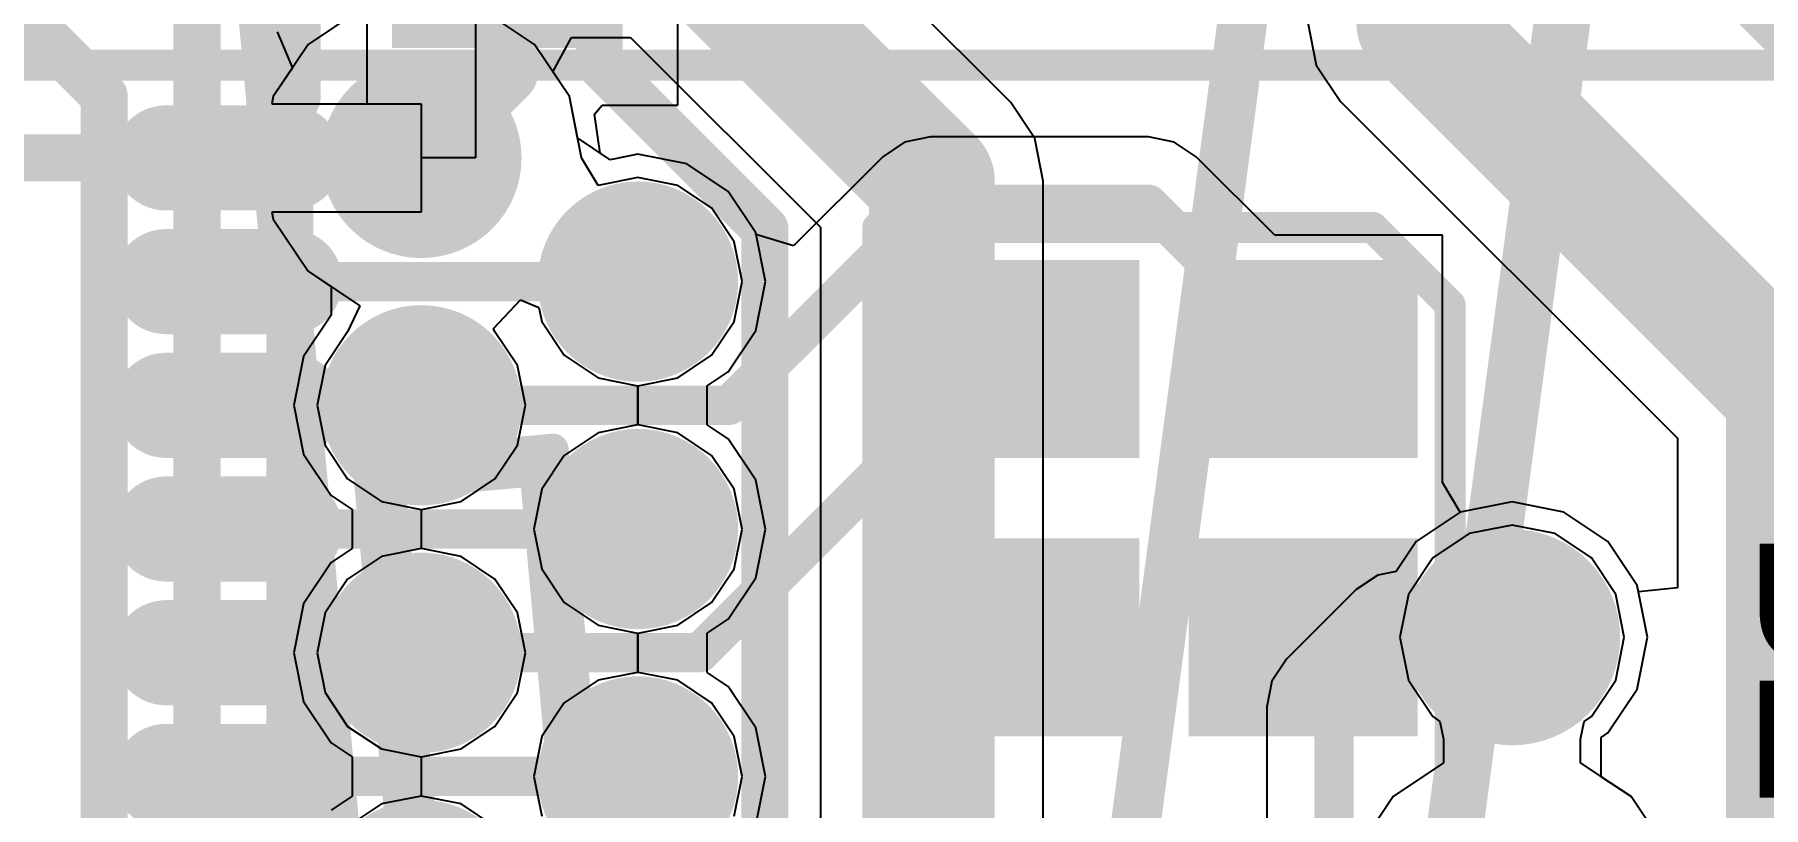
# Model space of a CAD drawing. Header units: millimetres. Extents: x 6 to 417, y 41 to 311.
# Drawn here: x 106.78 to 112.36, y 97.6 to 100.1 of the extents above; entities that cross this region are included whole.
import ezdxf

# ---------------------------------------------------------------- set-up
doc = ezdxf.new("R2010")
doc.units = ezdxf.units.MM
for name, color, linetype in [('BottomLayer', 5, 'Continuous'), ('BottomOverlay', 54, 'Continuous'), ('BottomPaste', 16, 'Continuous'), ('BottomSolder', 6, 'Continuous'), ('DrillDrawing', 1, 'Continuous'), ('KeepOutLayer', 6, 'Continuous'), ('Mechanical2', 216, 'Continuous'), ('Mechanical4', 56, 'Continuous'), ('MidLayer1', 16, 'Continuous'), ('MidLayer2', 76, 'Continuous'), ('MultiLayer', 9, 'Continuous'), ('TopLayer', 1, 'Continuous'), ('TopOverlay', 2, 'Continuous')]:
    doc.layers.add(name, color=color, linetype=linetype)

msp = doc.modelspace()

# ---------------------------------------------------------------- linework, layer by layer
at = {"layer": 'BottomLayer'}
for p, q in [((108.85399108, 99.87097628), (108.85399108, 100.1499775)), ((108.58471806, 99.84135479999999), (108.60902586, 99.87097628)), ((108.60902586, 99.87097628), (108.85399108, 99.87097628)), ((108.6033515, 99.71572893999999), (108.58471806, 99.84135479999999)), ((109.58666424, 99.75111113999999), (109.51604462, 99.70392301999999)), ((109.66996862, 99.76768209999999), (109.58666424, 99.75111113999999)), ((110.37500658, 99.76768209999999), (109.66996862, 99.76768209999999)), ((110.45831096, 99.75111113999999), (110.37500658, 99.76768209999999)), ((110.52893058, 99.70392301999999), (110.45831096, 99.75111113999999)), ((108.63566792, 99.69413639999999), (108.6033515, 99.71572893999999)), ((108.72498956, 99.7119037), (108.63566792, 99.69413639999999)), ((108.88262196, 99.6805474), (108.72498956, 99.7119037)), ((109.01625644, 99.59125623999999), (108.88262196, 99.6805474)), ((109.51604462, 99.70392301999999), (109.22804164, 99.41592003999999)), ((110.78284168, 99.45001445999999), (110.52893058, 99.70392301999999)), ((109.1055476, 99.45762176), (109.01625644, 99.59125623999999)), ((109.10651026, 99.4527856), (109.1055476, 99.45762176)), ((109.22804164, 99.41592003999999), (109.10651026, 99.4527856)), ((111.32498944, 99.45001445999999), (110.78284168, 99.45001445999999)), ((111.32499198, 98.6500186), (111.32498944, 99.45001699999999)), ((111.32498944, 99.45001699999999), (111.32498944, 99.45001445999999)), ((111.32499198, 98.65001606), (111.32499198, 98.6500186)), ((111.32499198, 98.6500186), (111.32499198, 98.6500186)), ((111.32499198, 98.6500186), (111.32499198, 98.6500186)), ((111.38245948, 98.55449936), (111.32499198, 98.65001606)), ((111.32499198, 98.65001606), (111.32499198, 98.65001606)), ((111.55000042, 98.5878267), (111.38245948, 98.55449936)), ((111.7175439, 98.55449936), (111.55000042, 98.5878267)), ((111.8595807, 98.45959479999999), (111.7175439, 98.55449936)), ((111.95448526, 98.31755799999999), (111.8595807, 98.45959479999999)), ((111.9878126, 98.15001452), (111.95448526, 98.31755799999999)), ((111.95448526, 97.98247104), (111.9878126, 98.15001452)), ((111.8595807, 97.84043424), (111.95448526, 97.98247104)), ((111.83805928, 97.8260553), (111.8595807, 97.84043424)), ((111.83805928, 97.69905276), (111.83805928, 97.8260553)), ((111.93455388, 97.63457486), (111.83805928, 97.69905276)), ((112.05244798, 97.45813883999999), (111.93455388, 97.63457486))]:
    msp.add_line(p, q, dxfattribs=at)
for points, const_width in [([(108.29999168, 99.97499182), (108.29999168, 100.32497588)], 0.2032), ([(108.02499096, 99.69999109999999), (108.29999168, 99.97499182)], 0.2032), ([(107.59998292, 99.69998856), (107.19998372, 99.69998856)], 0.1999996), ([(106.67972822, 99.69999109999999), (108.02499096, 99.69999109999999)], 0.1524), ([(108.02498842, 99.69998856), (108.02499096, 99.69999109999999)], 0.1524), ([(109.01995976, 98.89999016), (109.66996862, 99.54999902)], 0.127), ([(109.66996862, 99.54999902), (110.37500658, 99.54999902)], 0.127), ([(110.37500658, 99.54999902), (110.87499034, 99.05001526)], 0.127), ([(107.59998292, 99.29998936), (107.19998372, 99.29998936)], 0.1999996), ([(107.42497946, 99.29998936), (108.72498956, 99.29998936)], 0.127), ([(108.9249663, 98.09998922), (109.87499234, 99.05001526)], 0.127), ([(109.87499234, 99.05001526), (109.97499214, 99.05001526)], 0.127), ([(107.59998292, 98.89999016), (107.19998372, 98.89999016)], 0.1999996), ([(107.42497946, 98.89999016), (108.02497826, 98.89999016)], 0.127), ([(108.02497826, 98.89999016), (109.01995976, 98.89999016)], 0.127), ([(107.59998292, 98.49999095999999), (107.19998372, 98.49999095999999)], 0.1999996), ([(107.42497946, 98.49999095999999), (108.72498956, 98.49999095999999)], 0.127), ([(107.59998292, 98.09999176), (107.19998372, 98.09999176)], 0.1999996), ([(110.87499034, 98.15001452), (111.55000042, 98.15001452)], 0.127), ([(107.42497946, 98.09998922), (108.02497826, 98.09998922)], 0.127), ([(108.02497826, 98.09998922), (108.9249663, 98.09998922)], 0.127), ([(107.59998292, 97.69999256), (107.19998372, 97.69999256)], 0.1999996), ([(107.42497946, 97.69999256), (108.77498438, 97.69999256)], 0.127)]:
    msp.add_lwpolyline(points, dxfattribs=dict(at, const_width=const_width))
for points, const_width in [([(108.24919168, 99.97499182, 1), (108.35079168, 99.97499182, 1)], 0.1016), ([(108.24919168, 99.97499182, 1), (108.35079168, 99.97499182, 1)], 0.1016), ([(107.89798842, 99.69998856, 1), (108.15198842, 99.69998856, 1)], 0.254), ([(107.14998382, 99.69998856, 1), (107.24998362, 99.69998856, 1)], 0.0999998), ([(107.54998302, 99.69998856, 1), (107.64998282, 99.69998856, 1)], 0.0999998), ([(107.97419096, 99.69999109999999, 1), (108.07579096, 99.69999109999999, 1)], 0.1016), ([(107.98688842, 99.69998856, 1), (108.06308842, 99.69998856, 1)], 0.07619999999999999), ([(107.98689096, 99.69999109999999, 1), (108.06309096, 99.69999109999999, 1)], 0.07619999999999999), ([(107.98689096, 99.69999109999999, 1), (108.06309096, 99.69999109999999, 1)], 0.07619999999999999), ([(109.63821862, 99.54999902, 1), (109.70171862, 99.54999902, 1)], 0.0635), ([(109.63821862, 99.54999902, 1), (109.70171862, 99.54999902, 1)], 0.0635), ([(110.34325658, 99.54999902, 1), (110.40675658, 99.54999902, 1)], 0.0635), ([(110.34325658, 99.54999902, 1), (110.40675658, 99.54999902, 1)], 0.0635), ([(108.59798956, 99.29998936, 1), (108.85198956, 99.29998936, 1)], 0.254), ([(107.14998382, 99.29998936, 1), (107.24998362, 99.29998936, 1)], 0.0999998), ([(107.54998302, 99.29998936, 1), (107.64998282, 99.29998936, 1)], 0.0999998), ([(107.39322946, 99.29998936, 1), (107.45672946, 99.29998936, 1)], 0.0635), ([(108.69323956, 99.29998936, 1), (108.75673956, 99.29998936, 1)], 0.0635), ([(107.89797826, 98.89999016, 1), (108.15197826, 98.89999016, 1)], 0.254), ([(109.84324234, 99.05001526, 1), (109.90674234, 99.05001526, 1)], 0.0635), ([(109.84324234, 99.05001526, 1), (109.90674234, 99.05001526, 1)], 0.0635), ([(109.94324214, 99.05001526, 1), (110.00674214, 99.05001526, 1)], 0.0635), ([(110.84324034, 99.05001526, 1), (110.90674034, 99.05001526, 1)], 0.0635), ([(107.14998382, 98.89999016, 1), (107.24998362, 98.89999016, 1)], 0.0999998), ([(107.39322946, 98.89999016, 1), (107.45672946, 98.89999016, 1)], 0.0635), ([(107.54998302, 98.89999016, 1), (107.64998282, 98.89999016, 1)], 0.0999998), ([(107.99322826, 98.89999016, 1), (108.05672826, 98.89999016, 1)], 0.0635), ([(107.99322826, 98.89999016, 1), (108.05672826, 98.89999016, 1)], 0.0635), ([(108.98820976, 98.89999016, 1), (109.05170976, 98.89999016, 1)], 0.0635), ([(108.98820976, 98.89999016, 1), (109.05170976, 98.89999016, 1)], 0.0635), ([(108.59798956, 98.49999095999999, 1), (108.85198956, 98.49999095999999, 1)], 0.254), ([(107.14998382, 98.49999095999999, 1), (107.24998362, 98.49999095999999, 1)], 0.0999998), ([(107.39322946, 98.49999095999999, 1), (107.45672946, 98.49999095999999, 1)], 0.0635), ([(107.54998302, 98.49999095999999, 1), (107.64998282, 98.49999095999999, 1)], 0.0999998), ([(108.69323956, 98.49999095999999, 1), (108.75673956, 98.49999095999999, 1)], 0.0635), ([(111.41030042, 98.15001452, 1), (111.68970042, 98.15001452, 1)], 0.2794), ([(107.89797826, 98.09998922, 1), (108.15197826, 98.09998922, 1)], 0.254), ([(107.14998382, 98.09999176, 1), (107.24998362, 98.09999176, 1)], 0.0999998), ([(107.54998302, 98.09999176, 1), (107.64998282, 98.09999176, 1)], 0.0999998), ([(110.84324034, 98.15001452, 1), (110.90674034, 98.15001452, 1)], 0.0635), ([(111.51825042, 98.15001452, 1), (111.58175042, 98.15001452, 1)], 0.0635), ([(107.39322946, 98.09998922, 1), (107.45672946, 98.09998922, 1)], 0.0635), ([(107.99322826, 98.09998922, 1), (108.05672826, 98.09998922, 1)], 0.0635), ([(107.99322826, 98.09998922, 1), (108.05672826, 98.09998922, 1)], 0.0635), ([(108.8932163, 98.09998922, 1), (108.9567163, 98.09998922, 1)], 0.0635), ([(108.8932163, 98.09998922, 1), (108.9567163, 98.09998922, 1)], 0.0635), ([(108.59798702, 97.69999256, 1), (108.85198702, 97.69999256, 1)], 0.254), ([(107.14998382, 97.69999256, 1), (107.24998362, 97.69999256, 1)], 0.0999998), ([(107.54998302, 97.69999256, 1), (107.64998282, 97.69999256, 1)], 0.0999998), ([(107.39322946, 97.69999256, 1), (107.45672946, 97.69999256, 1)], 0.0635), ([(108.74323438, 97.69999256, 1), (108.80673438, 97.69999256, 1)], 0.0635)]:
    msp.add_lwpolyline(points, format="xyb", close=True, dxfattribs=dict(at, const_width=const_width))
for points in [[(109.67499274, 99.30001476), (109.67499274, 98.80001576), (110.27499154, 99.30001476), (110.27499154, 98.80001576)], [(110.57499094, 99.30001476), (110.57499094, 98.80001576), (111.17498974, 99.30001476), (111.17498974, 98.80001576)], [(109.67499274, 98.40001402), (109.67499274, 97.90001502), (110.27499154, 98.40001402), (110.27499154, 97.90001502)], [(110.57499094, 98.40001402), (110.57499094, 97.90001502), (111.17498974, 98.40001402), (111.17498974, 97.90001502)]]:
    msp.add_solid(points, dxfattribs=at)
at = {"layer": 'BottomOverlay'}
for points, const_width in [([(107.59998292, 99.89998815999999), (107.59998292, 100.6999891)], 0.1999996), ([(109.49999182, 95.92501516), (109.49999182, 99.47501568)], 0.0999998), ([(109.49999182, 99.47501568), (111.02499258, 99.47501568)], 0.0999998), ([(111.02499258, 99.47501568), (111.09999116, 99.47501568)], 0.0999998), ([(111.09999116, 99.47501568), (111.34999066, 99.22501618)], 0.0999998), ([(111.34999066, 95.92501516), (111.34999066, 99.22501618)], 0.0999998)]:
    msp.add_lwpolyline(points, dxfattribs=dict(at, const_width=const_width))
for points, const_width in [([(107.54998302, 99.89998815999999, 1), (107.64998282, 99.89998815999999, 1)], 0.0999998), ([(109.47499314, 99.47501568, 1), (109.5249905, 99.47501568, 1)], 0.0499999), ([(109.47499314, 99.47501568, 1), (109.5249905, 99.47501568, 1)], 0.0499999), ([(110.9999939, 99.47501568, 1), (111.04999126, 99.47501568, 1)], 0.0499999), ([(110.9999939, 99.47501568, 1), (111.04999126, 99.47501568, 1)], 0.0499999), ([(111.07499248, 99.47501568, 1), (111.12498984, 99.47501568, 1)], 0.0499999), ([(111.07499248, 99.47501568, 1), (111.12498984, 99.47501568, 1)], 0.0499999), ([(111.32499198, 99.22501618, 1), (111.37498934, 99.22501618, 1)], 0.0499999), ([(111.32499198, 99.22501618, 1), (111.37498934, 99.22501618, 1)], 0.0499999)]:
    msp.add_lwpolyline(points, format="xyb", close=True, dxfattribs=dict(at, const_width=const_width))
at = {"layer": 'BottomPaste', "const_width": 0.0999998}
for points in [[(107.59998292, 99.69998856), (107.19998372, 99.69998856)], [(107.59998292, 99.29998936), (107.19998372, 99.29998936)], [(107.59998292, 98.89999016), (107.19998372, 98.89999016)], [(107.59998292, 98.49999095999999), (107.19998372, 98.49999095999999)], [(107.59998292, 98.09999176), (107.19998372, 98.09999176)], [(107.59998292, 97.69999256), (107.19998372, 97.69999256)]]:
    msp.add_lwpolyline(points, dxfattribs=at)
at = {"layer": 'BottomPaste', "const_width": 0.0499999}
for points in [[(107.17498504, 99.69998856, 1), (107.2249824, 99.69998856, 1)], [(107.57498424, 99.69998856, 1), (107.6249816, 99.69998856, 1)], [(107.17498504, 99.29998936, 1), (107.2249824, 99.29998936, 1)], [(107.57498424, 99.29998936, 1), (107.6249816, 99.29998936, 1)], [(107.17498504, 98.89999016, 1), (107.2249824, 98.89999016, 1)], [(107.57498424, 98.89999016, 1), (107.6249816, 98.89999016, 1)], [(107.17498504, 98.49999095999999, 1), (107.2249824, 98.49999095999999, 1)], [(107.57498424, 98.49999095999999, 1), (107.6249816, 98.49999095999999, 1)], [(107.17498504, 98.09999176, 1), (107.2249824, 98.09999176, 1)], [(107.57498424, 98.09999176, 1), (107.6249816, 98.09999176, 1)], [(107.17498504, 97.69999256, 1), (107.2249824, 97.69999256, 1)], [(107.57498424, 97.69999256, 1), (107.6249816, 97.69999256, 1)]]:
    msp.add_lwpolyline(points, format="xyb", close=True, dxfattribs=at)
at = {"layer": 'BottomPaste'}
for points in [[(109.72499264, 99.25001486), (109.72499264, 98.85001566), (110.22499164, 99.25001486), (110.22499164, 98.85001566)], [(110.62499084, 99.25001486), (110.62499084, 98.85001566), (111.12498984, 99.25001486), (111.12498984, 98.85001566)], [(109.72499264, 98.35001412), (109.72499264, 97.95001492), (110.22499164, 98.35001412), (110.22499164, 97.95001492)], [(110.62499084, 98.35001412), (110.62499084, 97.95001492), (111.12498984, 98.35001412), (111.12498984, 97.95001492)]]:
    msp.add_solid(points, dxfattribs=at)
at = {"layer": 'BottomSolder'}
for points, const_width in [([(107.86298976, 99.69998856, 1), (108.18698708, 99.69998856, 1)], 0.32399986), ([(107.11498516, 99.69998856, 1), (107.28498228, 99.69998856, 1)], 0.16999966), ([(107.51498436, 99.69998856, 1), (107.68498148, 99.69998856, 1)], 0.16999966), ([(108.5629909, 99.29998936, 1), (108.88698822, 99.29998936, 1)], 0.32399986), ([(107.11498516, 99.29998936, 1), (107.28498228, 99.29998936, 1)], 0.16999966), ([(107.51498436, 99.29998936, 1), (107.68498148, 99.29998936, 1)], 0.16999966), ([(107.8629796, 98.89999016, 1), (108.18697692, 98.89999016, 1)], 0.32399986), ([(107.11498516, 98.89999016, 1), (107.28498228, 98.89999016, 1)], 0.16999966), ([(107.51498436, 98.89999016, 1), (107.68498148, 98.89999016, 1)], 0.16999966), ([(108.5629909, 98.49999095999999, 1), (108.88698822, 98.49999095999999, 1)], 0.32399986), ([(107.11498516, 98.49999095999999, 1), (107.28498228, 98.49999095999999, 1)], 0.16999966), ([(107.51498436, 98.49999095999999, 1), (107.68498148, 98.49999095999999, 1)], 0.16999966), ([(111.37530176, 98.15001452, 1), (111.72469908, 98.15001452, 1)], 0.34939986), ([(107.8629796, 98.09998922, 1), (108.18697692, 98.09998922, 1)], 0.32399986), ([(107.11498516, 98.09999176, 1), (107.28498228, 98.09999176, 1)], 0.16999966), ([(107.51498436, 98.09999176, 1), (107.68498148, 98.09999176, 1)], 0.16999966), ([(108.56298836, 97.69999256, 1), (108.88698568, 97.69999256, 1)], 0.32399986), ([(107.11498516, 97.69999256, 1), (107.28498228, 97.69999256, 1)], 0.16999966), ([(107.51498436, 97.69999256, 1), (107.68498148, 97.69999256, 1)], 0.16999966), ([(107.8629796, 97.29998828, 1), (108.18697692, 97.29998828, 1)], 0.32399986)]:
    msp.add_lwpolyline(points, format="xyb", close=True, dxfattribs=dict(at, const_width=const_width))
at = {"layer": 'BottomSolder', "const_width": 0.33999932}
for points in [[(107.59998292, 99.69998856), (107.19998372, 99.69998856)], [(107.59998292, 99.29998936), (107.19998372, 99.29998936)], [(107.59998292, 98.89999016), (107.19998372, 98.89999016)], [(107.59998292, 98.49999095999999), (107.19998372, 98.49999095999999)], [(107.59998292, 98.09999176), (107.19998372, 98.09999176)], [(107.59998292, 97.69999256), (107.19998372, 97.69999256)]]:
    msp.add_lwpolyline(points, dxfattribs=at)
at = {"layer": 'BottomSolder'}
for points in [[(108.66999094, 100.05497642), (108.66999094, 100.59497534), (107.92999242, 100.05497642), (107.92999242, 100.59497534)], [(109.60499288, 99.37001461999999), (109.60499288, 98.7300159), (110.3449914, 99.37001461999999), (110.3449914, 98.7300159)], [(110.50499108, 99.37001461999999), (110.50499108, 98.7300159), (111.2449896, 99.37001461999999), (111.2449896, 98.7300159)], [(109.60499288, 98.47001388), (109.60499288, 97.83001515999999), (110.3449914, 98.47001388), (110.3449914, 97.83001515999999)], [(110.50499108, 98.47001388), (110.50499108, 97.83001515999999), (111.2449896, 98.47001388), (111.2449896, 97.83001515999999)]]:
    msp.add_solid(points, dxfattribs=at)
at = {"layer": 'DrillDrawing', "const_width": 0.0999998}
for points in [[(119.98573666, 98.99999758, -39.99635117031188), (119.98573666, 101.00000374)], [(119.98186824, 99.00000012, -39.98872022724051), (119.98186824, 101.0000012)]]:
    msp.add_lwpolyline(points, format="xyb", dxfattribs=at)
at = {"layer": 'DrillDrawing', "const_width": 0.1524}
for points in [[(107.94878842, 99.69998856, 1), (108.10118842, 99.69998856, 1)], [(108.64878956, 99.29998936, 1), (108.80118956, 99.29998936, 1)], [(107.94877826, 98.89999016, 1), (108.10117826, 98.89999016, 1)], [(108.64878956, 98.49999095999999, 1), (108.80118956, 98.49999095999999, 1)], [(111.47380042, 98.15001452, 1), (111.62620042, 98.15001452, 1)], [(107.94877826, 98.09998922, 1), (108.10117826, 98.09998922, 1)], [(108.64878702, 97.69999256, 1), (108.80118702, 97.69999256, 1)]]:
    msp.add_lwpolyline(points, format="xyb", close=True, dxfattribs=at)
at = {"layer": 'KeepOutLayer', "const_width": 0.0999998}
msp.add_lwpolyline([(119.98573666, 98.99999758, -39.99635117031188), (119.98573666, 101.00000374)], format="xyb", dxfattribs=at)
at = {"layer": 'Mechanical2', "const_width": 0.0999998}
msp.add_lwpolyline([(105.0800032, 100.00000066), (122.54687708, 100.00000066)], dxfattribs=at)
at = {"layer": 'Mechanical4', "const_width": 0.0999998}
for points in [[(111.27552294, 96.54086864), (113.17474698, 110.8525342)], [(111.20199502, 96.61421876), (113.07337812, 110.7160981)], [(110.13797378, 95.8400801), (112.04305506, 110.19589594)], [(110.0810219, 95.87062868), (111.97506434, 110.14325952)], [(106.86915126, 107.16315118), (107.8756669, 96.2092945)], [(107.8532387, 98.70406725999999), (108.45078386, 98.75829879999999)], [(108.3923029, 98.68814146), (108.45078386, 98.75829879999999)], [(108.45078386, 98.75829879999999), (108.75810608, 95.37221464)], [(107.8532387, 98.70406725999999), (107.92339604, 98.64558376)], [(107.8532387, 98.70406725999999), (108.09729206, 96.01508609999999)], [(107.92339604, 98.64558376), (108.3923029, 98.68814146)], [(108.3923029, 98.68814146), (108.69962258, 95.30205984)], [(107.92339604, 98.64558376), (108.1674494, 95.95660514)], [(109.13261892, 98.44245996), (109.13262146, 98.44245996)], [(109.13262146, 98.44246249999999), (109.132624, 98.44246249999999)], [(109.13262146, 98.44245996), (109.13262146, 98.44246249999999)], [(109.132624, 98.44246249999999), (109.13262654, 98.44246249999999)], [(109.13262654, 98.44246503999999), (109.13262908, 98.44246503999999)], [(109.13262654, 98.44246249999999), (109.13262654, 98.44246503999999)], [(109.13262908, 98.44246503999999), (109.13263162, 98.44246503999999)], [(109.13263162, 98.44246758), (109.13263416, 98.44246758)], [(109.13263162, 98.44246503999999), (109.13263162, 98.44246758)], [(109.13263416, 98.44246758), (109.1326367, 98.44246758)], [(109.1326367, 98.44247012), (109.13263924, 98.44247012)], [(109.1326367, 98.44246758), (109.1326367, 98.44247012)], [(109.13263924, 98.44247012), (109.13264178, 98.44247012)], [(109.13264178, 98.44247265999999), (109.13264432, 98.44247265999999)], [(109.13264178, 98.44247012), (109.13264178, 98.44247265999999)], [(109.13264432, 98.44247265999999), (109.13264686, 98.44247519999999)], [(109.13264686, 98.44247519999999), (109.1326494, 98.44247519999999)], [(109.1326494, 98.44247519999999), (109.13265194, 98.44247774)], [(109.13265194, 98.44247774), (109.13265448, 98.44247774)], [(109.13265448, 98.44248028), (109.13265702, 98.44248028)], [(109.13265448, 98.44247774), (109.13265448, 98.44248028)], [(109.13265702, 98.44248028), (109.13265956, 98.44248028)], [(109.13265956, 98.44248282), (109.1326621, 98.44248282)], [(109.13265956, 98.44248028), (109.13265956, 98.44248282)], [(109.1326621, 98.44248282), (109.13266464, 98.44248282)], [(109.13266464, 98.44248535999999), (109.13266718, 98.44248535999999)], [(109.13266464, 98.44248282), (109.13266464, 98.44248535999999)], [(109.13266718, 98.44248535999999), (109.13266972, 98.44248535999999)], [(109.13266972, 98.44248789999999), (109.13267226, 98.44248789999999)], [(109.13266972, 98.44248535999999), (109.13266972, 98.44248789999999)], [(109.13267226, 98.44249044), (109.1326748, 98.44249044)], [(109.13267226, 98.44248789999999), (109.13267226, 98.44249044)], [(109.1326748, 98.44249044), (109.13267734, 98.44249044)], [(109.13267734, 98.44249298), (109.13267988, 98.44249298)], [(109.13267734, 98.44249044), (109.13267734, 98.44249298)], [(109.13267988, 98.44249298), (109.13268242, 98.44249298)], [(109.13268242, 98.44249552), (109.13268496, 98.44249552)], [(109.13268242, 98.44249298), (109.13268242, 98.44249552)], [(109.13268496, 98.44249552), (109.1326875, 98.44249552)], [(109.1326875, 98.44249805999999), (109.13269004, 98.44249805999999)], [(109.1326875, 98.44249552), (109.1326875, 98.44249805999999)], [(109.13269004, 98.44249805999999), (109.13269258, 98.44250059999999)], [(109.13269258, 98.44250059999999), (109.13269512, 98.44250059999999)], [(109.13269512, 98.44250059999999), (109.13269766, 98.44250314)], [(109.13269766, 98.44250314), (109.1327002, 98.44250314)], [(109.1327002, 98.44250568), (109.13270274, 98.44250568)], [(109.1327002, 98.44250314), (109.1327002, 98.44250568)]]:
    msp.add_lwpolyline(points, dxfattribs=at)
at = {"layer": 'Mechanical4', "const_width": 0.0499999}
for points in [[(108.42578518, 98.75829879999999, 1), (108.47578254, 98.75829879999999, 1)], [(108.42578518, 98.75829879999999, 1), (108.47578254, 98.75829879999999, 1)], [(108.42578518, 98.75829879999999, 1), (108.47578254, 98.75829879999999, 1)], [(107.82824002, 98.70406725999999, 1), (107.87823738, 98.70406725999999, 1)], [(107.82824002, 98.70406725999999, 1), (107.87823738, 98.70406725999999, 1)], [(107.82824002, 98.70406725999999, 1), (107.87823738, 98.70406725999999, 1)], [(108.36730422, 98.68814146, 1), (108.41730158, 98.68814146, 1)], [(108.36730422, 98.68814146, 1), (108.41730158, 98.68814146, 1)], [(108.36730422, 98.68814146, 1), (108.41730158, 98.68814146, 1)], [(107.89839736, 98.64558376, 1), (107.94839472, 98.64558376, 1)], [(107.89839736, 98.64558376, 1), (107.94839472, 98.64558376, 1)], [(107.89839736, 98.64558376, 1), (107.94839472, 98.64558376, 1)], [(109.10762024, 98.44245996, 1), (109.1576176, 98.44245996, 1)], [(109.10762278, 98.44246249999999, 1), (109.15762014, 98.44246249999999, 1)], [(109.10762278, 98.44246249999999, 1), (109.15762014, 98.44246249999999, 1)], [(109.10762278, 98.44245996, 1), (109.15762014, 98.44245996, 1)], [(109.10762278, 98.44245996, 1), (109.15762014, 98.44245996, 1)], [(109.10762532, 98.44246249999999, 1), (109.15762268, 98.44246249999999, 1)], [(109.10762532, 98.44246249999999, 1), (109.15762268, 98.44246249999999, 1)], [(109.10762786, 98.44246503999999, 1), (109.15762522, 98.44246503999999, 1)], [(109.10762786, 98.44246503999999, 1), (109.15762522, 98.44246503999999, 1)], [(109.10762786, 98.44246249999999, 1), (109.15762522, 98.44246249999999, 1)], [(109.10762786, 98.44246249999999, 1), (109.15762522, 98.44246249999999, 1)], [(109.1076304, 98.44246503999999, 1), (109.15762776, 98.44246503999999, 1)], [(109.1076304, 98.44246503999999, 1), (109.15762776, 98.44246503999999, 1)], [(109.10763294, 98.44246758, 1), (109.1576303, 98.44246758, 1)], [(109.10763294, 98.44246758, 1), (109.1576303, 98.44246758, 1)], [(109.10763294, 98.44246503999999, 1), (109.1576303, 98.44246503999999, 1)], [(109.10763294, 98.44246503999999, 1), (109.1576303, 98.44246503999999, 1)], [(109.10763548, 98.44246758, 1), (109.15763284, 98.44246758, 1)], [(109.10763548, 98.44246758, 1), (109.15763284, 98.44246758, 1)], [(109.10763802, 98.44247012, 1), (109.15763538, 98.44247012, 1)], [(109.10763802, 98.44247012, 1), (109.15763538, 98.44247012, 1)], [(109.10763802, 98.44246758, 1), (109.15763538, 98.44246758, 1)], [(109.10763802, 98.44246758, 1), (109.15763538, 98.44246758, 1)], [(109.10764056, 98.44247012, 1), (109.15763792, 98.44247012, 1)], [(109.10764056, 98.44247012, 1), (109.15763792, 98.44247012, 1)], [(109.1076431, 98.44247265999999, 1), (109.15764046, 98.44247265999999, 1)], [(109.1076431, 98.44247265999999, 1), (109.15764046, 98.44247265999999, 1)], [(109.1076431, 98.44247012, 1), (109.15764046, 98.44247012, 1)], [(109.1076431, 98.44247012, 1), (109.15764046, 98.44247012, 1)], [(109.10764564, 98.44247265999999, 1), (109.157643, 98.44247265999999, 1)], [(109.10764564, 98.44247265999999, 1), (109.157643, 98.44247265999999, 1)], [(109.10764818, 98.44247519999999, 1), (109.15764554, 98.44247519999999, 1)], [(109.10764818, 98.44247519999999, 1), (109.15764554, 98.44247519999999, 1)], [(109.10765072, 98.44247519999999, 1), (109.15764808, 98.44247519999999, 1)], [(109.10765072, 98.44247519999999, 1), (109.15764808, 98.44247519999999, 1)], [(109.10765326, 98.44247774, 1), (109.15765062, 98.44247774, 1)], [(109.10765326, 98.44247774, 1), (109.15765062, 98.44247774, 1)], [(109.1076558, 98.44248028, 1), (109.15765316, 98.44248028, 1)], [(109.1076558, 98.44248028, 1), (109.15765316, 98.44248028, 1)], [(109.1076558, 98.44247774, 1), (109.15765316, 98.44247774, 1)], [(109.1076558, 98.44247774, 1), (109.15765316, 98.44247774, 1)], [(109.10765834, 98.44248028, 1), (109.1576557, 98.44248028, 1)], [(109.10765834, 98.44248028, 1), (109.1576557, 98.44248028, 1)], [(109.10766088, 98.44248282, 1), (109.15765824, 98.44248282, 1)], [(109.10766088, 98.44248282, 1), (109.15765824, 98.44248282, 1)], [(109.10766088, 98.44248028, 1), (109.15765824, 98.44248028, 1)], [(109.10766088, 98.44248028, 1), (109.15765824, 98.44248028, 1)], [(109.10766342, 98.44248282, 1), (109.15766078, 98.44248282, 1)], [(109.10766342, 98.44248282, 1), (109.15766078, 98.44248282, 1)], [(109.10766596, 98.44248535999999, 1), (109.15766332, 98.44248535999999, 1)], [(109.10766596, 98.44248535999999, 1), (109.15766332, 98.44248535999999, 1)], [(109.10766596, 98.44248282, 1), (109.15766332, 98.44248282, 1)], [(109.10766596, 98.44248282, 1), (109.15766332, 98.44248282, 1)], [(109.1076685, 98.44248535999999, 1), (109.15766586, 98.44248535999999, 1)], [(109.1076685, 98.44248535999999, 1), (109.15766586, 98.44248535999999, 1)], [(109.10767104, 98.44248789999999, 1), (109.1576684, 98.44248789999999, 1)], [(109.10767104, 98.44248789999999, 1), (109.1576684, 98.44248789999999, 1)], [(109.10767104, 98.44248535999999, 1), (109.1576684, 98.44248535999999, 1)], [(109.10767104, 98.44248535999999, 1), (109.1576684, 98.44248535999999, 1)], [(109.10767358, 98.44249044, 1), (109.15767094, 98.44249044, 1)], [(109.10767358, 98.44249044, 1), (109.15767094, 98.44249044, 1)], [(109.10767358, 98.44248789999999, 1), (109.15767094, 98.44248789999999, 1)], [(109.10767358, 98.44248789999999, 1), (109.15767094, 98.44248789999999, 1)], [(109.10767612, 98.44249044, 1), (109.15767348, 98.44249044, 1)], [(109.10767612, 98.44249044, 1), (109.15767348, 98.44249044, 1)], [(109.10767866, 98.44249298, 1), (109.15767602, 98.44249298, 1)], [(109.10767866, 98.44249298, 1), (109.15767602, 98.44249298, 1)], [(109.10767866, 98.44249044, 1), (109.15767602, 98.44249044, 1)], [(109.10767866, 98.44249044, 1), (109.15767602, 98.44249044, 1)], [(109.1076812, 98.44249298, 1), (109.15767856, 98.44249298, 1)], [(109.1076812, 98.44249298, 1), (109.15767856, 98.44249298, 1)], [(109.10768374, 98.44249552, 1), (109.1576811, 98.44249552, 1)], [(109.10768374, 98.44249552, 1), (109.1576811, 98.44249552, 1)], [(109.10768374, 98.44249298, 1), (109.1576811, 98.44249298, 1)], [(109.10768374, 98.44249298, 1), (109.1576811, 98.44249298, 1)], [(109.10768628, 98.44249552, 1), (109.15768364, 98.44249552, 1)], [(109.10768628, 98.44249552, 1), (109.15768364, 98.44249552, 1)], [(109.10768882, 98.44249805999999, 1), (109.15768618, 98.44249805999999, 1)], [(109.10768882, 98.44249805999999, 1), (109.15768618, 98.44249805999999, 1)], [(109.10768882, 98.44249552, 1), (109.15768618, 98.44249552, 1)], [(109.10768882, 98.44249552, 1), (109.15768618, 98.44249552, 1)], [(109.10769136, 98.44249805999999, 1), (109.15768872, 98.44249805999999, 1)], [(109.10769136, 98.44249805999999, 1), (109.15768872, 98.44249805999999, 1)], [(109.1076939, 98.44250059999999, 1), (109.15769126, 98.44250059999999, 1)], [(109.1076939, 98.44250059999999, 1), (109.15769126, 98.44250059999999, 1)], [(109.10769644, 98.44250059999999, 1), (109.1576938, 98.44250059999999, 1)], [(109.10769644, 98.44250059999999, 1), (109.1576938, 98.44250059999999, 1)], [(109.10769898, 98.44250314, 1), (109.15769634, 98.44250314, 1)], [(109.10769898, 98.44250314, 1), (109.15769634, 98.44250314, 1)], [(109.10770152, 98.44250568, 1), (109.15769888, 98.44250568, 1)], [(109.10770152, 98.44250568, 1), (109.15769888, 98.44250568, 1)], [(109.10770152, 98.44250314, 1), (109.15769888, 98.44250314, 1)], [(109.10770152, 98.44250314, 1), (109.15769888, 98.44250314, 1)], [(109.10770406, 98.44250568, 1), (109.15770142, 98.44250568, 1)]]:
    msp.add_lwpolyline(points, format="xyb", close=True, dxfattribs=at)
at = {"layer": 'MidLayer1'}
for p, q in [((107.84999004, 99.87498694), (107.84999004, 100.18313212)), ((108.1999868, 100.18313212), (108.1999868, 99.69998856)), ((107.82677698, 100.1785144), (107.65874074, 100.06623624)), ((108.3912361, 100.06623624), (108.22319986, 100.1785144)), ((107.65874074, 100.06623624), (107.54646258, 99.89819999999999)), ((108.50351426, 99.89819999999999), (108.3912361, 100.06623624)), ((107.54646258, 99.89819999999999), (107.54184486, 99.87498694)), ((107.54184486, 99.87498694), (107.84999004, 99.87498694)), ((108.54294014, 99.69999363999999), (108.50351426, 99.89819999999999)), ((108.1999868, 99.69998856), (108.02498842, 99.69998856)), ((108.02498842, 99.69998856), (108.02498842, 99.52499017999999)), ((108.54294014, 99.69999109999999), (108.54294268, 99.69999363999999)), ((108.54294268, 99.69999363999999), (108.54294014, 99.69999363999999)), ((108.59615314, 99.61103268), (108.54294014, 99.69999109999999)), ((108.72498956, 99.63665874), (108.59615568, 99.61103014)), ((108.85382852, 99.61103014), (108.72498956, 99.63665874)), ((108.59615568, 99.61103014), (108.59615314, 99.61103268)), ((108.59615314, 99.61103268), (108.59615314, 99.61103268)), ((108.96305106, 99.53805086), (108.85382852, 99.61103014)), ((108.02498842, 99.52499017999999), (107.54184486, 99.52499017999999)), ((107.54184486, 99.52499017999999), (107.54646258, 99.50177712)), ((109.03603034, 99.42882832), (108.96305106, 99.53805086)), ((107.54646258, 99.50177712), (107.65874074, 99.33374088)), ((109.06165894, 99.29998936), (109.03603034, 99.42882832)), ((107.65874074, 99.33374088), (107.82677444, 99.22146271999999)), ((109.03603034, 99.17115039999999), (109.06165894, 99.29998936)), ((108.25805374, 99.1484936), (108.34545006, 99.24063971999999)), ((108.34545006, 99.24063971999999), (108.40503592, 99.21596108)), ((107.82677698, 99.22146271999999), (107.78691676, 99.13805165999999)), ((107.82677444, 99.22146271999999), (107.82677698, 99.22146271999999)), ((108.40503592, 99.21596108), (108.41394878, 99.17115039999999)), ((107.78691422, 99.13804911999999), (107.71393748, 99.02882912)), ((107.78691676, 99.13805165999999), (107.78691168, 99.13804911999999)), ((107.78691168, 99.13804911999999), (107.78691422, 99.13804911999999)), ((108.26303976, 99.13805165999999), (108.25805374, 99.1484936)), ((108.26304484, 99.13805165999999), (108.26303976, 99.13805165999999)), ((108.2630423, 99.13804911999999), (108.26304484, 99.13805165999999)), ((108.33601904, 99.02882912), (108.2630423, 99.13804911999999)), ((108.41394878, 99.17115039999999), (108.48692806, 99.06192786)), ((108.96305106, 99.06192786), (109.03603034, 99.17115039999999)), ((108.48692806, 99.06192786), (108.5961506, 98.98894858)), ((108.85382852, 98.98894858), (108.96305106, 99.06192786)), ((107.71393748, 99.02882912), (107.68830888, 98.89999016)), ((108.36164764, 98.89999016), (108.33601904, 99.02882912)), ((108.5961506, 98.98894858), (108.72413104, 98.96349015999999)), ((108.72413104, 98.96349015999999), (108.72413104, 98.83649016)), ((108.72584808, 98.96349015999999), (108.85382852, 98.98894858)), ((108.72584808, 98.83649016), (108.72584808, 98.96349015999999)), ((107.68830888, 98.89999016), (107.71393748, 98.77115119999999)), ((108.33601904, 98.77115119999999), (108.36164764, 98.89999016)), ((108.5961506, 98.81103173999999), (108.48692806, 98.73805245999999)), ((108.72413104, 98.83649016), (108.5961506, 98.81103173999999)), ((108.85382852, 98.81103173999999), (108.72584808, 98.83649016)), ((108.96305106, 98.73805245999999), (108.85382852, 98.81103173999999)), ((107.71393748, 98.77115119999999), (107.78691676, 98.66192866)), ((108.26303976, 98.66192866), (108.33601904, 98.77115119999999)), ((108.48692806, 98.73805245999999), (108.41394878, 98.62882992)), ((109.03603034, 98.62882992), (108.96305106, 98.73805245999999)), ((107.78691676, 98.66192866), (107.8961393, 98.58894937999999)), ((108.15381722, 98.58894937999999), (108.26303976, 98.66192866)), ((108.41394878, 98.62882992), (108.38832018, 98.49999095999999)), ((109.06165894, 98.49999095999999), (109.03603034, 98.62882992)), ((107.8961393, 98.58894937999999), (108.02412482, 98.56349096)), ((108.02412482, 98.56349096), (108.02412482, 98.43648841999999)), ((108.0258317, 98.56349096), (108.15381722, 98.58894937999999)), ((108.0258317, 98.43648841999999), (108.0258317, 98.56349096)), ((111.55000042, 98.51258173999999), (111.41125292, 98.4849821)), ((111.68874792, 98.4849821), (111.55000042, 98.51258173999999)), ((108.38832018, 98.49999095999999), (108.41394878, 98.371152)), ((109.03603034, 98.371152), (109.06165894, 98.49999095999999)), ((111.41125292, 98.4849821), (111.29362552, 98.40638942)), ((111.80637532, 98.40638942), (111.68874792, 98.4849821)), ((107.8961393, 98.41103), (107.78691676, 98.33805072)), ((108.02412482, 98.43648841999999), (107.8961393, 98.41103)), ((108.15381722, 98.41103), (108.0258317, 98.43648841999999)), ((108.26303976, 98.33805072), (108.15381722, 98.41103)), ((111.29362552, 98.40638942), (111.21503284, 98.28876202)), ((111.884968, 98.28876202), (111.80637532, 98.40638942)), ((107.78691676, 98.33805072), (107.71393748, 98.22882818)), ((108.33601904, 98.22882818), (108.26303976, 98.33805072)), ((108.41394878, 98.371152), (108.48692806, 98.26192945999999)), ((108.96305106, 98.26192945999999), (109.03603034, 98.371152)), ((111.21503284, 98.28876202), (111.1874332, 98.15001452)), ((111.91256764, 98.15001452), (111.884968, 98.28876202)), ((107.71393748, 98.22882818), (107.68830888, 98.09998922)), ((108.36164764, 98.09998922), (108.33601904, 98.22882818)), ((108.48692806, 98.26192945999999), (108.5961506, 98.18895017999999)), ((108.85382852, 98.18895017999999), (108.96305106, 98.26192945999999)), ((108.5961506, 98.18895017999999), (108.7241285, 98.16349176)), ((108.72584808, 98.16349176), (108.85382852, 98.18895017999999)), ((108.7241285, 98.16349176), (108.7241285, 98.03649175999999)), ((108.72584808, 98.03649175999999), (108.72584808, 98.16349176)), ((111.1874332, 98.15001452), (111.21503284, 98.01126701999999)), ((111.884968, 98.01126701999999), (111.91256764, 98.15001452)), ((107.68830888, 98.09998922), (107.71393748, 97.97115025999999)), ((108.33601904, 97.97115025999999), (108.36164764, 98.09998922)), ((108.59614806, 98.01103334), (108.48692552, 97.93805406)), ((108.7241285, 98.03649175999999), (108.59614806, 98.01103334)), ((108.85382598, 98.01103334), (108.72584808, 98.03649175999999)), ((108.96304852, 97.93805406), (108.85382598, 98.01103334)), ((111.21503284, 98.01126701999999), (111.29362552, 97.89363961999999)), ((111.80637532, 97.89363961999999), (111.884968, 98.01126701999999)), ((107.71393748, 97.97115025999999), (107.78691676, 97.86192772)), ((108.26303976, 97.86192772), (108.33601904, 97.97115025999999)), ((108.48692552, 97.93805406), (108.41394624, 97.82883152)), ((109.0360278, 97.82883152), (108.96304852, 97.93805406)), ((111.29362552, 97.89363961999999), (111.31688176, 97.8780999)), ((111.78310638, 97.87809227999999), (111.80637532, 97.89363961999999)), ((107.78691676, 97.86192772), (107.8961393, 97.78894844)), ((108.15381722, 97.78894844), (108.26303976, 97.86192772)), ((111.31688176, 97.8780999), (111.3283524, 97.82043428)), ((111.77164336, 97.82045968), (111.78310638, 97.87809227999999)), ((107.8961393, 97.78894844), (108.02412482, 97.76349001999999)), ((108.0258317, 97.76349001999999), (108.15381722, 97.78894844)), ((108.41394624, 97.82883152), (108.38831764, 97.69999256)), ((109.0616564, 97.69999256), (109.0360278, 97.82883152)), ((111.3283524, 97.82043428), (111.32835494, 97.74343671999999)), ((111.77164082, 97.74343164), (111.77164336, 97.82045968)), ((108.02412482, 97.76349001999999), (108.02412482, 97.63648748)), ((108.0258317, 97.63648748), (108.0258317, 97.76349001999999)), ((111.32835494, 97.74343671999999), (111.1654368, 97.63457486)), ((111.93455388, 97.63457486), (111.77164082, 97.74343164)), ((108.38831764, 97.69999256), (108.41394624, 97.57115359999999)), ((109.0360278, 97.57115359999999), (109.0616564, 97.69999256)), ((107.8961393, 97.61102905999999), (107.78691676, 97.53804978)), ((108.02412482, 97.63648748), (107.8961393, 97.61102905999999)), ((108.15381722, 97.61102905999999), (108.0258317, 97.63648748)), ((108.26303976, 97.53804978), (108.15381722, 97.61102905999999)), ((111.1654368, 97.63457486), (111.0475427, 97.45813883999999)), ((112.05244798, 97.45813883999999), (111.93455388, 97.63457486))]:
    msp.add_line(p, q, dxfattribs=at)
for points, const_width in [([(107.89798842, 99.69998856, 1), (108.15198842, 99.69998856, 1)], 0.254), ([(108.59798956, 99.29998936, 1), (108.85198956, 99.29998936, 1)], 0.254), ([(107.89797826, 98.89999016, 1), (108.15197826, 98.89999016, 1)], 0.254), ([(108.59798956, 98.49999095999999, 1), (108.85198956, 98.49999095999999, 1)], 0.254), ([(111.41030042, 98.15001452, 1), (111.68970042, 98.15001452, 1)], 0.2794), ([(107.89797826, 98.09998922, 1), (108.15197826, 98.09998922, 1)], 0.254), ([(108.59798702, 97.69999256, 1), (108.85198702, 97.69999256, 1)], 0.254)]:
    msp.add_lwpolyline(points, format="xyb", close=True, dxfattribs=dict(at, const_width=const_width))
at = {"layer": 'MidLayer2', "const_width": 0.1524}
for points in [[(108.60000124, 100.00508574), (108.60000124, 105.09999808)], [(105.7999916, 101.0999883), (106.99999936, 99.89998054)], [(107.29999876, 93.50001874), (107.29999876, 100.78398182)], [(107.6000007, 95.1749811), (107.6000007, 100.67501328)], [(108.60000124, 100.00508574), (109.1351894, 99.46989758)], [(106.99999936, 93.90000015999999), (106.99999936, 99.89998054)], [(109.1351894, 95.73517555999999), (109.1351894, 99.46989758)]]:
    msp.add_lwpolyline(points, dxfattribs=at)
at = {"layer": 'MidLayer2'}
for points, const_width in [([(108.56190124, 100.00508574, 1), (108.63810124, 100.00508574, 1)], 0.07619999999999999), ([(108.56190124, 100.00508574, 1), (108.63810124, 100.00508574, 1)], 0.07619999999999999), ([(106.96189936, 99.89998054, 1), (107.03809936, 99.89998054, 1)], 0.07619999999999999), ([(106.96189936, 99.89998054, 1), (107.03809936, 99.89998054, 1)], 0.07619999999999999), ([(107.89798842, 99.69998856, 1), (108.15198842, 99.69998856, 1)], 0.254), ([(108.59798956, 99.29998936, 1), (108.85198956, 99.29998936, 1)], 0.254), ([(109.0970894, 99.46989758, 1), (109.1732894, 99.46989758, 1)], 0.07619999999999999), ([(109.0970894, 99.46989758, 1), (109.1732894, 99.46989758, 1)], 0.07619999999999999), ([(107.89797826, 98.89999016, 1), (108.15197826, 98.89999016, 1)], 0.254), ([(108.59798956, 98.49999095999999, 1), (108.85198956, 98.49999095999999, 1)], 0.254), ([(111.41030042, 98.15001452, 1), (111.68970042, 98.15001452, 1)], 0.2794), ([(107.89797826, 98.09998922, 1), (108.15197826, 98.09998922, 1)], 0.254), ([(108.59798702, 97.69999256, 1), (108.85198702, 97.69999256, 1)], 0.254)]:
    msp.add_lwpolyline(points, format="xyb", close=True, dxfattribs=dict(at, const_width=const_width))
at = {"layer": 'MultiLayer'}
for points, const_width in [([(107.89798842, 99.69998856, 1), (108.15198842, 99.69998856, 1)], 0.254), ([(108.59798956, 99.29998936, 1), (108.85198956, 99.29998936, 1)], 0.254), ([(107.89797826, 98.89999016, 1), (108.15197826, 98.89999016, 1)], 0.254), ([(108.59798956, 98.49999095999999, 1), (108.85198956, 98.49999095999999, 1)], 0.254), ([(111.41030042, 98.15001452, 1), (111.68970042, 98.15001452, 1)], 0.2794), ([(107.89797826, 98.09998922, 1), (108.15197826, 98.09998922, 1)], 0.254), ([(108.59798702, 97.69999256, 1), (108.85198702, 97.69999256, 1)], 0.254)]:
    msp.add_lwpolyline(points, format="xyb", close=True, dxfattribs=dict(at, const_width=const_width))
at = {"layer": 'TopLayer'}
for p, q in [((109.92964298, 99.87964276), (109.10464336, 100.70464238)), ((110.88988236, 100.1374934), (110.91729404, 99.99968061999999)), ((107.55955374, 100.1078643), (107.60815664, 99.99053153999999)), ((108.45027586, 99.97787471999999), (108.51014366, 100.0898811)), ((108.51014366, 100.0898811), (108.70083416, 100.0898811)), ((108.70083416, 100.0898811), (109.3148817, 99.47583356)), ((107.60815664, 99.99053153999999), (107.54646258, 99.89819999999999)), ((108.50351426, 99.89819999999999), (108.45027586, 99.97787471999999)), ((110.91729404, 99.99968061999999), (110.9953584, 99.88285078)), ((107.54646258, 99.89819999999999), (107.54184486, 99.87498694)), ((107.54184486, 99.87498694), (108.02498842, 99.87498694)), ((108.02498842, 99.87498694), (108.02498842, 99.52499017999999)), ((108.53006996, 99.76469506), (108.50351426, 99.89819999999999)), ((110.00770734, 99.76281291999999), (109.92964298, 99.87964276)), ((110.9953584, 99.88285078), (112.08488124, 98.79332794)), ((108.63566792, 99.69413639999999), (108.53006996, 99.76469506)), ((110.03511902, 99.62500014), (110.00770734, 99.76281291999999)), ((108.72498956, 99.7119037), (108.63566792, 99.69413639999999)), ((108.88262196, 99.6805474), (108.72498956, 99.7119037)), ((109.01625644, 99.59125623999999), (108.88262196, 99.6805474)), ((110.03511902, 96.04916528), (110.03511902, 99.62500014)), ((109.1055476, 99.45762176), (109.01625644, 99.59125623999999)), ((108.02498842, 99.52499017999999), (107.54184486, 99.52499017999999)), ((107.54184486, 99.52499017999999), (107.54646258, 99.50177712)), ((107.54646258, 99.50177712), (107.65874074, 99.33374088)), ((109.1369039, 99.29998936), (109.1055476, 99.45762176)), ((109.3148817, 99.47583356), (109.3148817, 95.8999987)), ((107.65874074, 99.33374088), (107.73371138, 99.28364699999999)), ((109.1055476, 99.14235696), (109.1369039, 99.29998936)), ((107.73371138, 99.28364699999999), (107.73371138, 99.1912545)), ((107.73371138, 99.1912545), (107.64442022, 99.05762256)), ((109.01625644, 99.00872247999999), (109.1055476, 99.14235696)), ((107.64442022, 99.05762256), (107.61306392, 98.89999016)), ((108.9485629, 98.96349015999999), (109.01625644, 99.00872247999999)), ((108.9485629, 98.83649016), (108.9485629, 98.96349015999999)), ((107.61306392, 98.89999016), (107.64442022, 98.74235775999999)), ((109.01625644, 98.79125784), (108.9485629, 98.83649016)), ((109.1055476, 98.65762335999999), (109.01625644, 98.79125784)), ((112.08488124, 98.79332794), (112.08488124, 98.3098618)), ((107.64442022, 98.74235775999999), (107.73371138, 98.60872327999999)), ((109.1369039, 98.49999095999999), (109.1055476, 98.65762335999999)), ((107.73371138, 98.60872327999999), (107.80140746, 98.56349096)), ((107.80140746, 98.56349096), (107.80140746, 98.43648841999999)), ((111.55000042, 98.5878267), (111.38245694, 98.55449936)), ((111.7175439, 98.55449936), (111.55000042, 98.5878267)), ((111.38245694, 98.55449936), (111.24042014, 98.45959479999999)), ((111.8595807, 98.45959479999999), (111.7175439, 98.55449936)), ((109.1055476, 98.34235856), (109.1369039, 98.49999095999999)), ((111.24042014, 98.45959479999999), (111.1758, 98.36288176)), ((111.95448526, 98.31755799999999), (111.8595807, 98.45959479999999)), ((107.73371138, 98.39125609999999), (107.64442022, 98.25762162)), ((107.80140746, 98.43648841999999), (107.73371138, 98.39125609999999)), ((109.01625644, 98.20872408), (109.1055476, 98.34235856)), ((111.11670944, 98.35112663999999), (111.04608728, 98.30393851999999)), ((111.1758, 98.36288176), (111.11670944, 98.35112663999999)), ((111.04608728, 98.30393851999999), (110.8210763, 98.078925)), ((111.95849338, 98.29741326), (111.95448526, 98.31755799999999)), ((112.08488124, 98.3098618), (111.95849338, 98.29741326)), ((107.64442022, 98.25762162), (107.61306392, 98.09998922)), ((108.94856036, 98.16349176), (109.01625644, 98.20872408)), ((108.94856036, 98.03648921999999), (108.94856036, 98.16349176)), ((107.61306392, 98.09998922), (107.64442022, 97.94235682)), ((110.8210763, 98.078925), (110.77388818, 98.00830538)), ((109.0162539, 97.99125944), (108.94856036, 98.03648921999999)), ((110.77388818, 98.00830538), (110.75731722, 97.925001)), ((109.10554506, 97.85762496), (109.0162539, 97.99125944)), ((107.64442022, 97.94235682), (107.73371138, 97.80872233999999)), ((110.75731722, 97.925001), (110.75731722, 96.59999984)), ((109.13690136, 97.69999256), (109.10554506, 97.85762496)), ((107.73371138, 97.80872233999999), (107.80140746, 97.76349001999999)), ((107.80140746, 97.76349001999999), (107.80140746, 97.63648748)), ((109.10554506, 97.54236016), (109.13690136, 97.69999256)), ((107.80140746, 97.63648748), (107.73371138, 97.59125515999999))]:
    msp.add_line(p, q, dxfattribs=at)
for points, const_width in [([(111.25000102, 100.1374934), (111.25000102, 105.57500094)], 0.4064), ([(111.87500104, 100.64999936), (113.29999946, 99.22500094)], 0.1524), ([(108.85000074, 100.44999976), (109.67500036, 99.62500014)], 0.4064), ([(111.25000102, 100.1374934), (112.4449999, 98.94249452)], 0.4064), ([(109.67500036, 95.8999987), (109.67500036, 99.62500014)], 0.4064), ([(112.4449999, 96.52999998), (112.4449999, 98.94249452)], 0.4064), ([(110.9750003, 97.925001), (111.20001382, 98.15001452)], 0.127), ([(111.20001382, 98.15001452), (111.55000042, 98.15001452)], 0.127), ([(110.9750003, 96.59999984), (110.9750003, 97.925001)], 0.127)]:
    msp.add_lwpolyline(points, dxfattribs=dict(at, const_width=const_width))
for points, const_width in [([(111.14840102, 100.1374934, 1), (111.35160102, 100.1374934, 1)], 0.2032), ([(111.14840102, 100.1374934, 1), (111.35160102, 100.1374934, 1)], 0.2032), ([(107.89798842, 99.69998856, 1), (108.15198842, 99.69998856, 1)], 0.254), ([(109.57340036, 99.62500014, 1), (109.77660036, 99.62500014, 1)], 0.2032), ([(109.57340036, 99.62500014, 1), (109.77660036, 99.62500014, 1)], 0.2032), ([(108.59798956, 99.29998936, 1), (108.85198956, 99.29998936, 1)], 0.254), ([(107.89797826, 98.89999016, 1), (108.15197826, 98.89999016, 1)], 0.254), ([(112.3433999, 98.94249452, 1), (112.5465999, 98.94249452, 1)], 0.2032), ([(112.3433999, 98.94249452, 1), (112.5465999, 98.94249452, 1)], 0.2032), ([(108.59798956, 98.49999095999999, 1), (108.85198956, 98.49999095999999, 1)], 0.254), ([(111.41030042, 98.15001452, 1), (111.68970042, 98.15001452, 1)], 0.2794), ([(107.89797826, 98.09998922, 1), (108.15197826, 98.09998922, 1)], 0.254), ([(111.16826382, 98.15001452, 1), (111.23176382, 98.15001452, 1)], 0.0635), ([(111.16826382, 98.15001452, 1), (111.23176382, 98.15001452, 1)], 0.0635), ([(111.51825042, 98.15001452, 1), (111.58175042, 98.15001452, 1)], 0.0635), ([(108.59798702, 97.69999256, 1), (108.85198702, 97.69999256, 1)], 0.254), ([(110.9432503, 97.925001, 1), (111.0067503, 97.925001, 1)], 0.0635), ([(110.9432503, 97.925001, 1), (111.0067503, 97.925001, 1)], 0.0635)]:
    msp.add_lwpolyline(points, format="xyb", close=True, dxfattribs=dict(at, const_width=const_width))
at = {"layer": 'TopOverlay', "const_width": 0.1499997}
msp.add_lwpolyline([(106.86526252, 107.16322992), (107.86949216, 96.23427032)], dxfattribs=at)

# ---------------------------------------------------------------- texts
at = {"layer": 'BottomOverlay', "text_generation_flag": 2}
msp.add_text('RTC0', height=0.499999, rotation=90, dxfattribs=at).set_placement((112.85000036, 98.50740014))

doc.saveas('drawing.dxf')
